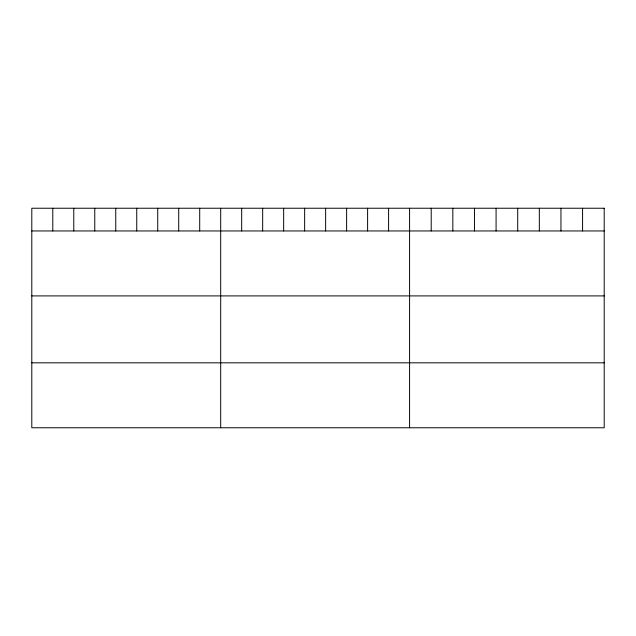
<?xml version="1.0" encoding="UTF-8"?>
<svg xmlns="http://www.w3.org/2000/svg" width="636" height="636" viewBox="0 0 636 636"><rect width="100%" height="100%" fill="white"/><g stroke="black" fill="none" stroke-linecap="round" stroke-linejoin="round"><path stroke-width="0.95" d="M31.8 230.955L604.2 230.955M31.8 295.907L604.2 295.907M31.8 362.822L604.2 362.822M582.576 208.234L582.576 230.955M560.952 208.234L560.952 230.955M539.328 208.234L539.328 230.955M517.704 208.234L517.704 230.955M496.08 208.234L496.08 230.955M474.456 208.234L474.456 230.955M452.832 208.234L452.832 230.955M431.208 208.234L431.208 230.955M409.584 208.234L409.584 427.766M388.596 208.234L388.596 230.955M367.608 208.234L367.608 230.955M346.62 208.234L346.62 230.955M325.632 208.234L325.632 230.955M304.644 208.234L304.644 230.955M283.656 208.234L283.656 230.955M262.668 208.234L262.668 230.955M241.68 208.234L241.68 230.955M220.692 208.234L220.692 427.766M199.704 208.234L199.704 230.955M178.716 208.234L178.716 230.955M157.728 208.234L157.728 230.955M136.74 208.234L136.74 230.955M115.752 208.234L115.752 230.955M94.764 208.234L94.764 230.955M73.776 208.234L73.776 230.955M52.788 208.234L52.788 230.955M604.2 208.234L31.8 208.234L31.8 427.766L604.2 427.766L604.2 208.234"/></g></svg>
